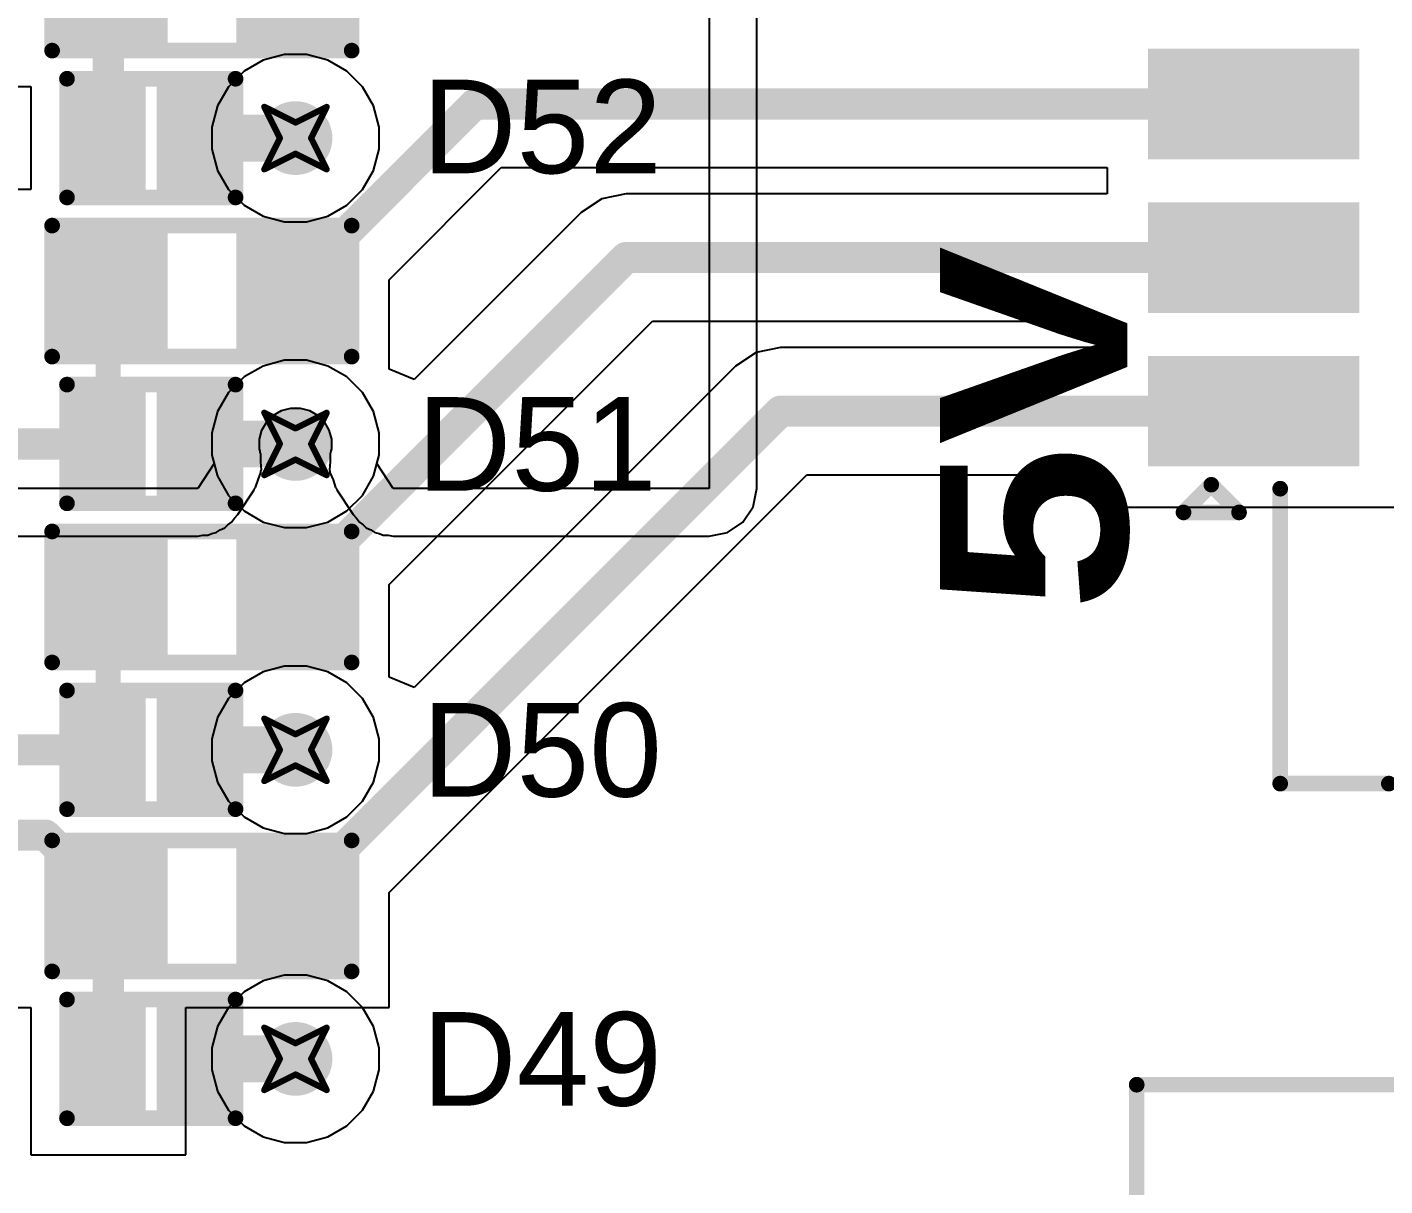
# Model space of a CAD drawing. Header units: inches. Extents: x -36 to 349, y -11 to 240.
# Drawn here: x 165.55 to 176.6, y 44.34 to 53.77 of the extents above; entities that cross this region are included whole.
import ezdxf

# ---------------------------------------------------------------- set-up
doc = ezdxf.new("R2010")
doc.units = ezdxf.units.IN
for name, color, linetype in [('Bottom Layer', 5, 'Continuous'), ('Drill Drawing', 1, 'Continuous'), ('Layer 1', 16, 'Continuous'), ('Layer 2', 76, 'Continuous'), ('Top Layer', 1, 'Continuous'), ('Top Overlay', 2, 'Continuous'), ('Top Paste', 8, 'Continuous'), ('Top Solder', 216, 'Continuous'), ('Via Holes', 16, 'Continuous')]:
    doc.layers.add(name, color=color, linetype=linetype)
doc.styles.add('Arial', font='', dxfattribs={"height": 0.2})
doc.styles.add('Arial Black_Bold', font='', dxfattribs={"height": 0.2})
doc.styles.get('Arial').set_extended_font_data('Arial')
doc.styles.get('Arial Black_Bold').set_extended_font_data('Arial Black', bold=True)

# ---------------------------------------------------------------- blocks, each defined once
blk = doc.blocks.new('R___0603_102')
at = {"layer": 'Top Layer'}
for points in [[(-0.381, 0.445), (-0.381, -0.444), (-1.143, -0.444), (-1.143, 0.445)], [(1.143, 0.445), (1.143, -0.444), (0.381, -0.444), (0.381, 0.445)]]:
    blk.add_hatch(color=1, dxfattribs=at).paths.add_polyline_path(points)
at = {"layer": 'Top Paste'}
for points in [[(-0.381, 0.445), (-0.381, -0.444), (-1.143, -0.444), (-1.143, 0.445)], [(1.143, 0.445), (1.143, -0.444), (0.381, -0.444), (0.381, 0.445)]]:
    blk.add_hatch(color=8, dxfattribs=at).paths.add_polyline_path(points)
at = {"layer": 'Top Solder'}
for points in [[(-0.279, 0.546), (-0.279, -0.546), (-1.245, -0.546), (-1.245, 0.546)], [(1.245, 0.546), (1.245, -0.546), (0.279, -0.546), (0.279, 0.546)]]:
    blk.add_hatch(color=216, dxfattribs=at).paths.add_polyline_path(points)
at = {"layer": 'Top Overlay'}
for points in [[(-1.219, 0.533, 0.127, 0.127, 0), (1.219, 0.533, 0.127, 0.127, 0)], [(-1.219, -0.533, 0.127, 0.127, 0), (-1.219, 0.533, 0.127, 0.127, 0)], [(1.219, -0.533, 0.127, 0.127, 0), (1.219, 0.533, 0.127, 0.127, 0)], [(-1.219, -0.533, 0.127, 0.127, 0), (1.219, -0.533, 0.127, 0.127, 0)]]:
    blk.add_lwpolyline(points, format="xyseb", dxfattribs=at)
for points in [[(-1.251, 0.533, 0.0635, 0.0635, 1), (-1.187, 0.533, 0.0635, 0.0635, 1)], [(-1.251, 0.533, 0.0635, 0.0635, 1), (-1.187, 0.533, 0.0635, 0.0635, 1)], [(1.187, 0.533, 0.0635, 0.0635, 1), (1.251, 0.533, 0.0635, 0.0635, 1)], [(1.187, 0.533, 0.0635, 0.0635, 1), (1.251, 0.533, 0.0635, 0.0635, 1)], [(-1.251, -0.533, 0.0635, 0.0635, 1), (-1.187, -0.533, 0.0635, 0.0635, 1)], [(-1.251, -0.533, 0.0635, 0.0635, 1), (-1.187, -0.533, 0.0635, 0.0635, 1)], [(1.187, -0.533, 0.0635, 0.0635, 1), (1.251, -0.533, 0.0635, 0.0635, 1)], [(1.187, -0.533, 0.0635, 0.0635, 1), (1.251, -0.533, 0.0635, 0.0635, 1)]]:
    blk.add_lwpolyline(points, format="xyseb", close=True, dxfattribs=at)
blk = doc.blocks.new('R___0603_103')
at = {"layer": 'Top Layer'}
for points in [[(-0.381, 0.445), (-0.381, -0.444), (-1.143, -0.444), (-1.143, 0.445)], [(1.143, 0.445), (1.143, -0.444), (0.381, -0.444), (0.381, 0.445)]]:
    blk.add_hatch(color=1, dxfattribs=at).paths.add_polyline_path(points)
at = {"layer": 'Top Paste'}
for points in [[(-0.381, 0.445), (-0.381, -0.444), (-1.143, -0.444), (-1.143, 0.445)], [(1.143, 0.445), (1.143, -0.444), (0.381, -0.444), (0.381, 0.445)]]:
    blk.add_hatch(color=8, dxfattribs=at).paths.add_polyline_path(points)
at = {"layer": 'Top Solder'}
for points in [[(-0.279, 0.546), (-0.279, -0.546), (-1.245, -0.546), (-1.245, 0.546)], [(1.245, 0.546), (1.245, -0.546), (0.279, -0.546), (0.279, 0.546)]]:
    blk.add_hatch(color=216, dxfattribs=at).paths.add_polyline_path(points)
at = {"layer": 'Top Overlay'}
for points in [[(-1.219, 0.533, 0.127, 0.127, 0), (1.219, 0.533, 0.127, 0.127, 0)], [(-1.219, -0.533, 0.127, 0.127, 0), (-1.219, 0.533, 0.127, 0.127, 0)], [(1.219, -0.533, 0.127, 0.127, 0), (1.219, 0.533, 0.127, 0.127, 0)], [(-1.219, -0.533, 0.127, 0.127, 0), (1.219, -0.533, 0.127, 0.127, 0)]]:
    blk.add_lwpolyline(points, format="xyseb", dxfattribs=at)
for points in [[(-1.251, 0.533, 0.0635, 0.0635, 1), (-1.187, 0.533, 0.0635, 0.0635, 1)], [(-1.251, 0.533, 0.0635, 0.0635, 1), (-1.187, 0.533, 0.0635, 0.0635, 1)], [(1.187, 0.533, 0.0635, 0.0635, 1), (1.251, 0.533, 0.0635, 0.0635, 1)], [(1.187, 0.533, 0.0635, 0.0635, 1), (1.251, 0.533, 0.0635, 0.0635, 1)], [(-1.251, -0.533, 0.0635, 0.0635, 1), (-1.187, -0.533, 0.0635, 0.0635, 1)], [(-1.251, -0.533, 0.0635, 0.0635, 1), (-1.187, -0.533, 0.0635, 0.0635, 1)], [(1.187, -0.533, 0.0635, 0.0635, 1), (1.251, -0.533, 0.0635, 0.0635, 1)], [(1.187, -0.533, 0.0635, 0.0635, 1), (1.251, -0.533, 0.0635, 0.0635, 1)]]:
    blk.add_lwpolyline(points, format="xyseb", close=True, dxfattribs=at)
blk = doc.blocks.new('R___0603_104')
at = {"layer": 'Top Layer'}
for points in [[(-0.381, 0.445), (-0.381, -0.444), (-1.143, -0.444), (-1.143, 0.445)], [(1.143, 0.445), (1.143, -0.444), (0.381, -0.444), (0.381, 0.445)]]:
    blk.add_hatch(color=1, dxfattribs=at).paths.add_polyline_path(points)
at = {"layer": 'Top Paste'}
for points in [[(-0.381, 0.445), (-0.381, -0.444), (-1.143, -0.444), (-1.143, 0.445)], [(1.143, 0.445), (1.143, -0.444), (0.381, -0.444), (0.381, 0.445)]]:
    blk.add_hatch(color=8, dxfattribs=at).paths.add_polyline_path(points)
at = {"layer": 'Top Solder'}
for points in [[(-0.279, 0.546), (-0.279, -0.546), (-1.245, -0.546), (-1.245, 0.546)], [(1.245, 0.546), (1.245, -0.546), (0.279, -0.546), (0.279, 0.546)]]:
    blk.add_hatch(color=216, dxfattribs=at).paths.add_polyline_path(points)
at = {"layer": 'Top Overlay'}
for points in [[(-1.219, 0.533, 0.127, 0.127, 0), (1.219, 0.533, 0.127, 0.127, 0)], [(-1.219, -0.533, 0.127, 0.127, 0), (-1.219, 0.533, 0.127, 0.127, 0)], [(1.219, -0.533, 0.127, 0.127, 0), (1.219, 0.533, 0.127, 0.127, 0)], [(-1.219, -0.533, 0.127, 0.127, 0), (1.219, -0.533, 0.127, 0.127, 0)]]:
    blk.add_lwpolyline(points, format="xyseb", dxfattribs=at)
for points in [[(-1.251, 0.533, 0.0635, 0.0635, 1), (-1.187, 0.533, 0.0635, 0.0635, 1)], [(-1.251, 0.533, 0.0635, 0.0635, 1), (-1.187, 0.533, 0.0635, 0.0635, 1)], [(1.187, 0.533, 0.0635, 0.0635, 1), (1.251, 0.533, 0.0635, 0.0635, 1)], [(1.187, 0.533, 0.0635, 0.0635, 1), (1.251, 0.533, 0.0635, 0.0635, 1)], [(-1.251, -0.533, 0.0635, 0.0635, 1), (-1.187, -0.533, 0.0635, 0.0635, 1)], [(-1.251, -0.533, 0.0635, 0.0635, 1), (-1.187, -0.533, 0.0635, 0.0635, 1)], [(1.187, -0.533, 0.0635, 0.0635, 1), (1.251, -0.533, 0.0635, 0.0635, 1)], [(1.187, -0.533, 0.0635, 0.0635, 1), (1.251, -0.533, 0.0635, 0.0635, 1)]]:
    blk.add_lwpolyline(points, format="xyseb", close=True, dxfattribs=at)
blk = doc.blocks.new('R___0603_105')
at = {"layer": 'Top Layer'}
for points in [[(-0.381, 0.445), (-0.381, -0.444), (-1.143, -0.444), (-1.143, 0.445)], [(1.143, 0.445), (1.143, -0.444), (0.381, -0.444), (0.381, 0.445)]]:
    blk.add_hatch(color=1, dxfattribs=at).paths.add_polyline_path(points)
at = {"layer": 'Top Paste'}
for points in [[(-0.381, 0.445), (-0.381, -0.444), (-1.143, -0.444), (-1.143, 0.445)], [(1.143, 0.445), (1.143, -0.444), (0.381, -0.444), (0.381, 0.445)]]:
    blk.add_hatch(color=8, dxfattribs=at).paths.add_polyline_path(points)
at = {"layer": 'Top Solder'}
for points in [[(-0.279, 0.546), (-0.279, -0.546), (-1.245, -0.546), (-1.245, 0.546)], [(1.245, 0.546), (1.245, -0.546), (0.279, -0.546), (0.279, 0.546)]]:
    blk.add_hatch(color=216, dxfattribs=at).paths.add_polyline_path(points)
at = {"layer": 'Top Overlay'}
for points in [[(-1.219, 0.533, 0.127, 0.127, 0), (1.219, 0.533, 0.127, 0.127, 0)], [(-1.219, -0.533, 0.127, 0.127, 0), (-1.219, 0.533, 0.127, 0.127, 0)], [(1.219, -0.533, 0.127, 0.127, 0), (1.219, 0.533, 0.127, 0.127, 0)], [(-1.219, -0.533, 0.127, 0.127, 0), (1.219, -0.533, 0.127, 0.127, 0)]]:
    blk.add_lwpolyline(points, format="xyseb", dxfattribs=at)
for points in [[(-1.251, 0.533, 0.0635, 0.0635, 1), (-1.187, 0.533, 0.0635, 0.0635, 1)], [(-1.251, 0.533, 0.0635, 0.0635, 1), (-1.187, 0.533, 0.0635, 0.0635, 1)], [(1.187, 0.533, 0.0635, 0.0635, 1), (1.251, 0.533, 0.0635, 0.0635, 1)], [(1.187, 0.533, 0.0635, 0.0635, 1), (1.251, 0.533, 0.0635, 0.0635, 1)], [(-1.251, -0.533, 0.0635, 0.0635, 1), (-1.187, -0.533, 0.0635, 0.0635, 1)], [(-1.251, -0.533, 0.0635, 0.0635, 1), (-1.187, -0.533, 0.0635, 0.0635, 1)], [(1.187, -0.533, 0.0635, 0.0635, 1), (1.251, -0.533, 0.0635, 0.0635, 1)], [(1.187, -0.533, 0.0635, 0.0635, 1), (1.251, -0.533, 0.0635, 0.0635, 1)]]:
    blk.add_lwpolyline(points, format="xyseb", close=True, dxfattribs=at)
blk = doc.blocks.new('HC_1_25_16PLT_333')
at = {"layer": 'Top Layer'}
for points in [[(-9.775, 2.19), (-8.975, 2.19), (-8.975, 0.57), (-9.775, 0.57)], [(-8.525, 2.19), (-7.725, 2.19), (-7.725, 0.57), (-8.525, 0.57)], [(-7.275, 2.19), (-6.475, 2.19), (-6.475, 0.57), (-7.275, 0.57)]]:
    blk.add_hatch(color=1, dxfattribs=at).paths.add_polyline_path(points)
at = {"layer": 'Top Paste'}
for points in [[(-9.775, 2.19), (-8.975, 2.19), (-8.975, 0.57), (-9.775, 0.57)], [(-8.525, 2.19), (-7.725, 2.19), (-7.725, 0.57), (-8.525, 0.57)], [(-7.275, 2.19), (-6.475, 2.19), (-6.475, 0.57), (-7.275, 0.57)]]:
    blk.add_hatch(color=8, dxfattribs=at).paths.add_polyline_path(points)
at = {"layer": 'Top Solder'}
for points in [[(-9.825, 2.24), (-8.925, 2.24), (-8.925, 0.52), (-9.825, 0.52)], [(-8.575, 2.24), (-7.675, 2.24), (-7.675, 0.52), (-8.575, 0.52)], [(-7.325, 2.24), (-6.425, 2.24), (-6.425, 0.52), (-7.325, 0.52)]]:
    blk.add_hatch(color=216, dxfattribs=at).paths.add_polyline_path(points)
at = {"layer": 'Top Overlay'}
for points in [[(-10.199, 1.95, 0.127, 0.127, 0), (-10.199, 1.498, 0.127, 0.127, 0)], [(-10.199, 1.95, 0.127, 0.127, 0), (-9.973, 1.724, 0.127, 0.127, 0)], [(-9.973, 1.724, 0.127, 0.127, 0), (-10.199, 1.498, 0.127, 0.127, 0)], [(-12.406, 1.163, 0.127, 0.127, 0), (-12.406, 0.279, 0.127, 0.127, 0)], [(-12.406, 1.163, 0.127, 0.127, 0), (-10.006, 1.163, 0.127, 0.127, 0)]]:
    blk.add_lwpolyline(points, format="xyseb", dxfattribs=at)
for points in [[(-10.231, 1.95, 0.0635, 0.0635, 1), (-10.167, 1.95, 0.0635, 0.0635, 1)], [(-10.231, 1.95, 0.0635, 0.0635, 1), (-10.167, 1.95, 0.0635, 0.0635, 1)], [(-10.005, 1.724, 0.0635, 0.0635, 1), (-9.942, 1.724, 0.0635, 0.0635, 1)], [(-10.005, 1.724, 0.0635, 0.0635, 1), (-9.942, 1.724, 0.0635, 0.0635, 1)], [(-10.231, 1.498, 0.0635, 0.0635, 1), (-10.167, 1.498, 0.0635, 0.0635, 1)], [(-10.231, 1.498, 0.0635, 0.0635, 1), (-10.167, 1.498, 0.0635, 0.0635, 1)], [(-12.438, 1.163, 0.0635, 0.0635, 1), (-12.374, 1.163, 0.0635, 0.0635, 1)], [(-12.438, 1.163, 0.0635, 0.0635, 1), (-12.374, 1.163, 0.0635, 0.0635, 1)], [(-10.038, 1.163, 0.0635, 0.0635, 1), (-9.974, 1.163, 0.0635, 0.0635, 1)], [(-12.438, 0.279, 0.0635, 0.0635, 1), (-12.374, 0.279, 0.0635, 0.0635, 1)]]:
    blk.add_lwpolyline(points, format="xyseb", close=True, dxfattribs=at)
blk = doc.blocks.new('TB008A_508_03BE_335')
at = {"layer": 'Top Overlay'}
for points in [[(-2.54, -6, 0.127, 0.127, 0), (-2.54, 7.89, 0.127, 0.127, 0)], [(12.7, -6, 0.127, 0.127, 0), (-2.54, -6, 0.127, 0.127, 0)]]:
    blk.add_lwpolyline(points, format="xyseb", dxfattribs=at)
blk.add_lwpolyline([(-2.572, -6, 0.0635, 0.0635, 1), (-2.508, -6, 0.0635, 0.0635, 1)], format="xyseb", close=True, dxfattribs=at)
blk.add_lwpolyline([(-2.572, -6, 0.0635, 0.0635, 1), (-2.508, -6, 0.0635, 0.0635, 1)], format="xyseb", close=True, dxfattribs=at)
blk = doc.blocks.new('SOD_882_B__D___________357')
at = {"layer": 'Top Layer'}
for points in [[(-0.1, -0.4), (-0.6, -0.4), (-0.6, 0.4), (-0.1, 0.4)], [(0.6, -0.4), (0.1, -0.4), (0.1, 0.4), (0.6, 0.4)]]:
    blk.add_hatch(color=1, dxfattribs=at).paths.add_polyline_path(points)
at = {"layer": 'Top Paste'}
for points in [[(-0.1, -0.4), (-0.6, -0.4), (-0.6, 0.4), (-0.1, 0.4)], [(0.6, -0.4), (0.1, -0.4), (0.1, 0.4), (0.6, 0.4)]]:
    blk.add_hatch(color=8, dxfattribs=at).paths.add_polyline_path(points)
at = {"layer": 'Top Solder'}
for points in [[(-0.045, -0.455), (-0.655, -0.455), (-0.655, 0.455), (-0.045, 0.455)], [(0.655, -0.455), (0.045, -0.455), (0.045, 0.455), (0.655, 0.455)]]:
    blk.add_hatch(color=216, dxfattribs=at).paths.add_polyline_path(points)
at = {"layer": 'Top Overlay'}
for points in [[(0.686, 0.483, 0.127, 0.127, 0), (-0.686, 0.483, 0.127, 0.127, 0)], [(-0.686, 0.483, 0.127, 0.127, 0), (-0.686, -0.483, 0.127, 0.127, 0)], [(0.686, 0.483, 0.127, 0.127, 0), (0.686, -0.483, 0.127, 0.127, 0)], [(0.686, -0.483, 0.127, 0.127, 0), (-0.686, -0.483, 0.127, 0.127, 0)]]:
    blk.add_lwpolyline(points, format="xyseb", dxfattribs=at)
for points in [[(-0.718, 0.483, 0.0635, 0.0635, 1), (-0.654, 0.483, 0.0635, 0.0635, 1)], [(-0.718, 0.483, 0.0635, 0.0635, 1), (-0.654, 0.483, 0.0635, 0.0635, 1)], [(0.654, 0.483, 0.0635, 0.0635, 1), (0.718, 0.483, 0.0635, 0.0635, 1)], [(0.654, 0.483, 0.0635, 0.0635, 1), (0.718, 0.483, 0.0635, 0.0635, 1)], [(-0.718, -0.483, 0.0635, 0.0635, 1), (-0.654, -0.483, 0.0635, 0.0635, 1)], [(-0.718, -0.483, 0.0635, 0.0635, 1), (-0.654, -0.483, 0.0635, 0.0635, 1)], [(0.654, -0.483, 0.0635, 0.0635, 1), (0.718, -0.483, 0.0635, 0.0635, 1)], [(0.654, -0.483, 0.0635, 0.0635, 1), (0.718, -0.483, 0.0635, 0.0635, 1)]]:
    blk.add_lwpolyline(points, format="xyseb", close=True, dxfattribs=at)
blk = doc.blocks.new('SOD_882_B__D___________358')
at = {"layer": 'Top Layer'}
for points in [[(-0.1, -0.4), (-0.6, -0.4), (-0.6, 0.4), (-0.1, 0.4)], [(0.6, -0.4), (0.1, -0.4), (0.1, 0.4), (0.6, 0.4)]]:
    blk.add_hatch(color=1, dxfattribs=at).paths.add_polyline_path(points)
at = {"layer": 'Top Paste'}
for points in [[(-0.1, -0.4), (-0.6, -0.4), (-0.6, 0.4), (-0.1, 0.4)], [(0.6, -0.4), (0.1, -0.4), (0.1, 0.4), (0.6, 0.4)]]:
    blk.add_hatch(color=8, dxfattribs=at).paths.add_polyline_path(points)
at = {"layer": 'Top Solder'}
for points in [[(-0.045, -0.455), (-0.655, -0.455), (-0.655, 0.455), (-0.045, 0.455)], [(0.655, -0.455), (0.045, -0.455), (0.045, 0.455), (0.655, 0.455)]]:
    blk.add_hatch(color=216, dxfattribs=at).paths.add_polyline_path(points)
at = {"layer": 'Top Overlay'}
for points in [[(0.686, 0.483, 0.127, 0.127, 0), (-0.686, 0.483, 0.127, 0.127, 0)], [(-0.686, 0.483, 0.127, 0.127, 0), (-0.686, -0.483, 0.127, 0.127, 0)], [(0.686, 0.483, 0.127, 0.127, 0), (0.686, -0.483, 0.127, 0.127, 0)], [(0.686, -0.483, 0.127, 0.127, 0), (-0.686, -0.483, 0.127, 0.127, 0)]]:
    blk.add_lwpolyline(points, format="xyseb", dxfattribs=at)
for points in [[(-0.718, 0.483, 0.0635, 0.0635, 1), (-0.654, 0.483, 0.0635, 0.0635, 1)], [(-0.718, 0.483, 0.0635, 0.0635, 1), (-0.654, 0.483, 0.0635, 0.0635, 1)], [(0.654, 0.483, 0.0635, 0.0635, 1), (0.718, 0.483, 0.0635, 0.0635, 1)], [(0.654, 0.483, 0.0635, 0.0635, 1), (0.718, 0.483, 0.0635, 0.0635, 1)], [(-0.718, -0.483, 0.0635, 0.0635, 1), (-0.654, -0.483, 0.0635, 0.0635, 1)], [(-0.718, -0.483, 0.0635, 0.0635, 1), (-0.654, -0.483, 0.0635, 0.0635, 1)], [(0.654, -0.483, 0.0635, 0.0635, 1), (0.718, -0.483, 0.0635, 0.0635, 1)], [(0.654, -0.483, 0.0635, 0.0635, 1), (0.718, -0.483, 0.0635, 0.0635, 1)]]:
    blk.add_lwpolyline(points, format="xyseb", close=True, dxfattribs=at)
blk = doc.blocks.new('SOD_882_B__D___________359')
at = {"layer": 'Top Layer'}
for points in [[(-0.1, -0.4), (-0.6, -0.4), (-0.6, 0.4), (-0.1, 0.4)], [(0.6, -0.4), (0.1, -0.4), (0.1, 0.4), (0.6, 0.4)]]:
    blk.add_hatch(color=1, dxfattribs=at).paths.add_polyline_path(points)
at = {"layer": 'Top Paste'}
for points in [[(-0.1, -0.4), (-0.6, -0.4), (-0.6, 0.4), (-0.1, 0.4)], [(0.6, -0.4), (0.1, -0.4), (0.1, 0.4), (0.6, 0.4)]]:
    blk.add_hatch(color=8, dxfattribs=at).paths.add_polyline_path(points)
at = {"layer": 'Top Solder'}
for points in [[(-0.045, -0.455), (-0.655, -0.455), (-0.655, 0.455), (-0.045, 0.455)], [(0.655, -0.455), (0.045, -0.455), (0.045, 0.455), (0.655, 0.455)]]:
    blk.add_hatch(color=216, dxfattribs=at).paths.add_polyline_path(points)
at = {"layer": 'Top Overlay'}
for points in [[(0.686, 0.483, 0.127, 0.127, 0), (-0.686, 0.483, 0.127, 0.127, 0)], [(-0.686, 0.483, 0.127, 0.127, 0), (-0.686, -0.483, 0.127, 0.127, 0)], [(0.686, 0.483, 0.127, 0.127, 0), (0.686, -0.483, 0.127, 0.127, 0)], [(0.686, -0.483, 0.127, 0.127, 0), (-0.686, -0.483, 0.127, 0.127, 0)]]:
    blk.add_lwpolyline(points, format="xyseb", dxfattribs=at)
for points in [[(-0.718, 0.483, 0.0635, 0.0635, 1), (-0.654, 0.483, 0.0635, 0.0635, 1)], [(-0.718, 0.483, 0.0635, 0.0635, 1), (-0.654, 0.483, 0.0635, 0.0635, 1)], [(0.654, 0.483, 0.0635, 0.0635, 1), (0.718, 0.483, 0.0635, 0.0635, 1)], [(0.654, 0.483, 0.0635, 0.0635, 1), (0.718, 0.483, 0.0635, 0.0635, 1)], [(-0.718, -0.483, 0.0635, 0.0635, 1), (-0.654, -0.483, 0.0635, 0.0635, 1)], [(-0.718, -0.483, 0.0635, 0.0635, 1), (-0.654, -0.483, 0.0635, 0.0635, 1)], [(0.654, -0.483, 0.0635, 0.0635, 1), (0.718, -0.483, 0.0635, 0.0635, 1)], [(0.654, -0.483, 0.0635, 0.0635, 1), (0.718, -0.483, 0.0635, 0.0635, 1)]]:
    blk.add_lwpolyline(points, format="xyseb", close=True, dxfattribs=at)
blk = doc.blocks.new('SOD_882_B__D___________360')
at = {"layer": 'Top Layer'}
for points in [[(-0.1, -0.4), (-0.6, -0.4), (-0.6, 0.4), (-0.1, 0.4)], [(0.6, -0.4), (0.1, -0.4), (0.1, 0.4), (0.6, 0.4)]]:
    blk.add_hatch(color=1, dxfattribs=at).paths.add_polyline_path(points)
at = {"layer": 'Top Paste'}
for points in [[(-0.1, -0.4), (-0.6, -0.4), (-0.6, 0.4), (-0.1, 0.4)], [(0.6, -0.4), (0.1, -0.4), (0.1, 0.4), (0.6, 0.4)]]:
    blk.add_hatch(color=8, dxfattribs=at).paths.add_polyline_path(points)
at = {"layer": 'Top Solder'}
for points in [[(-0.045, -0.455), (-0.655, -0.455), (-0.655, 0.455), (-0.045, 0.455)], [(0.655, -0.455), (0.045, -0.455), (0.045, 0.455), (0.655, 0.455)]]:
    blk.add_hatch(color=216, dxfattribs=at).paths.add_polyline_path(points)
at = {"layer": 'Top Overlay'}
for points in [[(0.686, 0.483, 0.127, 0.127, 0), (-0.686, 0.483, 0.127, 0.127, 0)], [(-0.686, 0.483, 0.127, 0.127, 0), (-0.686, -0.483, 0.127, 0.127, 0)], [(0.686, 0.483, 0.127, 0.127, 0), (0.686, -0.483, 0.127, 0.127, 0)], [(0.686, -0.483, 0.127, 0.127, 0), (-0.686, -0.483, 0.127, 0.127, 0)]]:
    blk.add_lwpolyline(points, format="xyseb", dxfattribs=at)
for points in [[(-0.718, 0.483, 0.0635, 0.0635, 1), (-0.654, 0.483, 0.0635, 0.0635, 1)], [(-0.718, 0.483, 0.0635, 0.0635, 1), (-0.654, 0.483, 0.0635, 0.0635, 1)], [(0.654, 0.483, 0.0635, 0.0635, 1), (0.718, 0.483, 0.0635, 0.0635, 1)], [(0.654, 0.483, 0.0635, 0.0635, 1), (0.718, 0.483, 0.0635, 0.0635, 1)], [(-0.718, -0.483, 0.0635, 0.0635, 1), (-0.654, -0.483, 0.0635, 0.0635, 1)], [(-0.718, -0.483, 0.0635, 0.0635, 1), (-0.654, -0.483, 0.0635, 0.0635, 1)], [(0.654, -0.483, 0.0635, 0.0635, 1), (0.718, -0.483, 0.0635, 0.0635, 1)], [(0.654, -0.483, 0.0635, 0.0635, 1), (0.718, -0.483, 0.0635, 0.0635, 1)]]:
    blk.add_lwpolyline(points, format="xyseb", close=True, dxfattribs=at)

msp = doc.modelspace()

# ---------------------------------------------------------------- hatches: boundary and pattern name
at = {"layer": 'Bottom Layer'}
h = msp.add_hatch(color=5, dxfattribs=at)
edge = h.paths.add_edge_path()
edge.add_arc((167.737, 52.864), 0.3, 0, 360)
h = msp.add_hatch(color=5, dxfattribs=at)
edge = h.paths.add_edge_path()
edge.add_arc((167.737, 50.375), 0.3, 0, 360)
h = msp.add_hatch(color=5, dxfattribs=at)
edge = h.paths.add_edge_path()
edge.add_arc((167.737, 47.886), 0.3, 0, 360)
h = msp.add_hatch(color=5, dxfattribs=at)
edge = h.paths.add_edge_path()
edge.add_arc((167.737, 45.371), 0.3, 0, 360)
at = {"layer": 'Layer 1'}
h = msp.add_hatch(color=16, dxfattribs=at)
edge = h.paths.add_edge_path()
edge.add_arc((167.737, 52.864), 0.3, 0, 360)
h = msp.add_hatch(color=16, dxfattribs=at)
edge = h.paths.add_edge_path()
edge.add_arc((167.737, 50.375), 0.3, 0, 360)
h = msp.add_hatch(color=16, dxfattribs=at)
edge = h.paths.add_edge_path()
edge.add_arc((167.737, 47.886), 0.3, 0, 360)
h = msp.add_hatch(color=16, dxfattribs=at)
edge = h.paths.add_edge_path()
edge.add_arc((167.737, 45.371), 0.3, 0, 360)
at = {"layer": 'Layer 2'}
h = msp.add_hatch(color=76, dxfattribs=at)
edge = h.paths.add_edge_path()
edge.add_arc((167.737, 52.864), 0.3, 0, 360)
h = msp.add_hatch(color=76, dxfattribs=at)
edge = h.paths.add_edge_path()
edge.add_arc((167.737, 50.375), 0.3, 0, 360)
h = msp.add_hatch(color=76, dxfattribs=at)
edge = h.paths.add_edge_path()
edge.add_arc((167.737, 47.886), 0.3, 0, 360)
h = msp.add_hatch(color=76, dxfattribs=at)
edge = h.paths.add_edge_path()
edge.add_arc((167.737, 45.371), 0.3, 0, 360)
at = {"layer": 'Top Layer'}
h = msp.add_hatch(color=1, dxfattribs=at)
edge = h.paths.add_edge_path()
edge.add_arc((167.737, 52.864), 0.3, 0, 360)
h = msp.add_hatch(color=1, dxfattribs=at)
edge = h.paths.add_edge_path()
edge.add_arc((167.737, 50.375), 0.3, 0, 360)
h = msp.add_hatch(color=1, dxfattribs=at)
edge = h.paths.add_edge_path()
edge.add_arc((167.737, 47.886), 0.3, 0, 360)
h = msp.add_hatch(color=1, dxfattribs=at)
edge = h.paths.add_edge_path()
edge.add_arc((167.737, 45.371), 0.3, 0, 360)
at = {"layer": 'Via Holes'}
h = msp.add_hatch(color=7, dxfattribs=at)
edge = h.paths.add_edge_path()
edge.add_arc((167.737, 52.864), 0.15, 0, 360)
h = msp.add_hatch(color=7, dxfattribs=at)
edge = h.paths.add_edge_path()
edge.add_arc((167.737, 50.375), 0.15, 0, 360)
h = msp.add_hatch(color=7, dxfattribs=at)
edge = h.paths.add_edge_path()
edge.add_arc((167.737, 47.886), 0.15, 0, 360)
h = msp.add_hatch(color=7, dxfattribs=at)
edge = h.paths.add_edge_path()
edge.add_arc((167.737, 45.371), 0.15, 0, 360)

# ---------------------------------------------------------------- linework, layer by layer
at = {"layer": 'Bottom Layer'}
for p, q in [((171.103, 126.612), (171.103, 50.013)), ((171.492, 50.013), (171.492, 126.612)), ((167.474, 53.499), (167.319, 53.409)), ((167.647, 53.545), (167.474, 53.499)), ((167.826, 53.545), (167.647, 53.545)), ((168, 53.499), (167.826, 53.545)), ((168.155, 53.409), (168, 53.499)), ((167.319, 53.409), (167.192, 53.282)), ((168.282, 53.282), (168.155, 53.409)), ((167.192, 53.282), (167.102, 53.127)), ((168.371, 53.127), (168.282, 53.282)), ((167.102, 53.127), (167.056, 52.954)), ((168.418, 52.954), (168.371, 53.127)), ((167.056, 52.954), (167.056, 52.774)), ((168.418, 52.774), (168.418, 52.954)), ((167.056, 52.774), (167.102, 52.601)), ((168.371, 52.601), (168.418, 52.774)), ((167.102, 52.601), (167.192, 52.446)), ((168.282, 52.446), (168.371, 52.601)), ((167.192, 52.446), (167.319, 52.319)), ((168.155, 52.319), (168.282, 52.446)), ((167.319, 52.319), (167.474, 52.229)), ((168, 52.229), (168.155, 52.319)), ((167.474, 52.229), (167.647, 52.183)), ((167.647, 52.183), (167.826, 52.183)), ((167.826, 52.183), (168, 52.229)), ((167.647, 51.056), (167.474, 51.009)), ((167.826, 51.056), (167.647, 51.056)), ((168, 51.009), (167.826, 51.056)), ((167.474, 51.009), (167.319, 50.92)), ((168.155, 50.92), (168, 51.009)), ((167.319, 50.92), (167.192, 50.793)), ((168.282, 50.793), (168.155, 50.92)), ((167.192, 50.793), (167.102, 50.638)), ((168.371, 50.638), (168.282, 50.793)), ((167.102, 50.638), (167.056, 50.465)), ((167.503, 50.554), (167.557, 50.609)), ((167.557, 50.609), (167.624, 50.647)), ((167.624, 50.647), (167.698, 50.667)), ((167.698, 50.667), (167.775, 50.667)), ((167.775, 50.667), (167.85, 50.647)), ((167.85, 50.647), (167.916, 50.609)), ((167.916, 50.609), (167.971, 50.554)), ((168.418, 50.465), (168.371, 50.638)), ((167.464, 50.488), (167.503, 50.554)), ((167.971, 50.554), (168.009, 50.488)), ((167.056, 50.465), (167.056, 50.285)), ((167.444, 50.413), (167.464, 50.488)), ((167.444, 50.336), (167.444, 50.413)), ((168.009, 50.488), (168.029, 50.413)), ((168.029, 50.413), (168.029, 50.336)), ((168.418, 50.285), (168.418, 50.465)), ((167.056, 50.285), (167.074, 50.216)), ((167.45, 50.316), (167.444, 50.336)), ((167.45, 50.305), (167.45, 50.316)), ((167.455, 50.296), (167.45, 50.305)), ((167.455, 50.23), (167.455, 50.296)), ((168.019, 50.296), (168.018, 50.23)), ((168.023, 50.305), (168.019, 50.296)), ((168.024, 50.316), (168.023, 50.305)), ((168.029, 50.336), (168.024, 50.316)), ((168.399, 50.216), (168.418, 50.285)), ((167.074, 50.216), (166.942, 50.013)), ((167.46, 50.165), (167.455, 50.23)), ((168.018, 50.23), (168.014, 50.165)), ((168.531, 50.013), (168.399, 50.216)), ((167.411, 50.021), (167.432, 50.083)), ((167.432, 50.083), (167.456, 50.144)), ((167.456, 50.155), (167.46, 50.165)), ((167.456, 50.144), (167.456, 50.155)), ((168.014, 50.165), (168.017, 50.155)), ((168.017, 50.155), (168.017, 50.144)), ((168.017, 50.144), (168.042, 50.083)), ((168.042, 50.083), (168.063, 50.021)), ((166.942, 50.013), (158.226, 50.013)), ((167.267, 49.8), (167.4, 50.003)), ((167.4, 50.003), (167.404, 50.013)), ((167.404, 50.013), (167.411, 50.021)), ((168.063, 50.021), (168.07, 50.013)), ((168.07, 50.013), (168.074, 50.003)), ((168.074, 50.003), (168.206, 49.8)), ((171.103, 50.013), (168.531, 50.013)), ((171.462, 49.864), (171.492, 50.013)), ((171.378, 49.738), (171.462, 49.864)), ((167.187, 49.718), (167.217, 49.738)), ((167.217, 49.738), (167.239, 49.772)), ((167.239, 49.772), (167.267, 49.8)), ((168.206, 49.8), (168.234, 49.772)), ((168.234, 49.772), (168.257, 49.738)), ((168.257, 49.738), (168.287, 49.718)), ((171.252, 49.654), (171.378, 49.738)), ((158.226, 49.624), (166.942, 49.624)), ((166.942, 49.624), (166.982, 49.632)), ((166.982, 49.632), (167.022, 49.632)), ((167.022, 49.632), (167.055, 49.647)), ((167.055, 49.647), (167.091, 49.654)), ((167.091, 49.654), (167.124, 49.676)), ((167.124, 49.676), (167.161, 49.692)), ((167.161, 49.692), (167.187, 49.718)), ((168.287, 49.718), (168.312, 49.692)), ((168.312, 49.692), (168.349, 49.676)), ((168.349, 49.676), (168.383, 49.654)), ((168.383, 49.654), (168.418, 49.647)), ((168.418, 49.647), (168.451, 49.632)), ((168.451, 49.632), (168.492, 49.632)), ((168.492, 49.632), (168.531, 49.624)), ((168.531, 49.624), (171.103, 49.624)), ((171.103, 49.624), (171.252, 49.654))]:
    msp.add_line(p, q, dxfattribs=at)
at = {"layer": 'Drill Drawing'}
for points in [[(167.483, 53.118, 0.0508, 0.0508, 0), (167.737, 52.991, 0.0508, 0.0508, 0)], [(167.483, 53.118, 0.0508, 0.0508, 0), (167.61, 52.864, 0.0508, 0.0508, 0)], [(167.737, 52.991, 0.0508, 0.0508, 0), (167.991, 53.118, 0.0508, 0.0508, 0)], [(167.864, 52.864, 0.0508, 0.0508, 0), (167.991, 53.118, 0.0508, 0.0508, 0)], [(167.483, 52.61, 0.0508, 0.0508, 0), (167.61, 52.864, 0.0508, 0.0508, 0)], [(167.864, 52.864, 0.0508, 0.0508, 0), (167.991, 52.61, 0.0508, 0.0508, 0)], [(167.483, 52.61, 0.0508, 0.0508, 0), (167.737, 52.737, 0.0508, 0.0508, 0)], [(167.737, 52.737, 0.0508, 0.0508, 0), (167.991, 52.61, 0.0508, 0.0508, 0)], [(167.483, 50.629, 0.0508, 0.0508, 0), (167.737, 50.502, 0.0508, 0.0508, 0)], [(167.483, 50.629, 0.0508, 0.0508, 0), (167.61, 50.375, 0.0508, 0.0508, 0)], [(167.737, 50.502, 0.0508, 0.0508, 0), (167.991, 50.629, 0.0508, 0.0508, 0)], [(167.864, 50.375, 0.0508, 0.0508, 0), (167.991, 50.629, 0.0508, 0.0508, 0)], [(167.483, 50.121, 0.0508, 0.0508, 0), (167.61, 50.375, 0.0508, 0.0508, 0)], [(167.864, 50.375, 0.0508, 0.0508, 0), (167.991, 50.121, 0.0508, 0.0508, 0)], [(167.483, 50.121, 0.0508, 0.0508, 0), (167.737, 50.248, 0.0508, 0.0508, 0)], [(167.737, 50.248, 0.0508, 0.0508, 0), (167.991, 50.121, 0.0508, 0.0508, 0)], [(167.483, 48.14, 0.0508, 0.0508, 0), (167.737, 48.013, 0.0508, 0.0508, 0)], [(167.483, 48.14, 0.0508, 0.0508, 0), (167.61, 47.886, 0.0508, 0.0508, 0)], [(167.737, 48.013, 0.0508, 0.0508, 0), (167.991, 48.14, 0.0508, 0.0508, 0)], [(167.864, 47.886, 0.0508, 0.0508, 0), (167.991, 48.14, 0.0508, 0.0508, 0)], [(167.483, 47.632, 0.0508, 0.0508, 0), (167.61, 47.886, 0.0508, 0.0508, 0)], [(167.864, 47.886, 0.0508, 0.0508, 0), (167.991, 47.632, 0.0508, 0.0508, 0)], [(167.483, 47.632, 0.0508, 0.0508, 0), (167.737, 47.759, 0.0508, 0.0508, 0)], [(167.737, 47.759, 0.0508, 0.0508, 0), (167.991, 47.632, 0.0508, 0.0508, 0)], [(167.483, 45.625, 0.0508, 0.0508, 0), (167.737, 45.498, 0.0508, 0.0508, 0)], [(167.483, 45.625, 0.0508, 0.0508, 0), (167.61, 45.371, 0.0508, 0.0508, 0)], [(167.737, 45.498, 0.0508, 0.0508, 0), (167.991, 45.625, 0.0508, 0.0508, 0)], [(167.864, 45.371, 0.0508, 0.0508, 0), (167.991, 45.625, 0.0508, 0.0508, 0)], [(167.483, 45.117, 0.0508, 0.0508, 0), (167.61, 45.371, 0.0508, 0.0508, 0)], [(167.864, 45.371, 0.0508, 0.0508, 0), (167.991, 45.117, 0.0508, 0.0508, 0)], [(167.483, 45.117, 0.0508, 0.0508, 0), (167.737, 45.244, 0.0508, 0.0508, 0)], [(167.737, 45.244, 0.0508, 0.0508, 0), (167.991, 45.117, 0.0508, 0.0508, 0)]]:
    msp.add_lwpolyline(points, format="xyseb", dxfattribs=at)
for points in [[(167.47, 53.118, 0.0254, 0.0254, 1), (167.495, 53.118, 0.0254, 0.0254, 1)], [(167.47, 53.118, 0.0254, 0.0254, 1), (167.495, 53.118, 0.0254, 0.0254, 1)], [(167.978, 53.118, 0.0254, 0.0254, 1), (168.003, 53.118, 0.0254, 0.0254, 1)], [(167.978, 53.118, 0.0254, 0.0254, 1), (168.003, 53.118, 0.0254, 0.0254, 1)], [(167.724, 52.991, 0.0254, 0.0254, 1), (167.749, 52.991, 0.0254, 0.0254, 1)], [(167.724, 52.991, 0.0254, 0.0254, 1), (167.749, 52.991, 0.0254, 0.0254, 1)], [(167.597, 52.864, 0.0254, 0.0254, 1), (167.622, 52.864, 0.0254, 0.0254, 1)], [(167.597, 52.864, 0.0254, 0.0254, 1), (167.622, 52.864, 0.0254, 0.0254, 1)], [(167.851, 52.864, 0.0254, 0.0254, 1), (167.876, 52.864, 0.0254, 0.0254, 1)], [(167.851, 52.864, 0.0254, 0.0254, 1), (167.876, 52.864, 0.0254, 0.0254, 1)], [(167.724, 52.737, 0.0254, 0.0254, 1), (167.749, 52.737, 0.0254, 0.0254, 1)], [(167.724, 52.737, 0.0254, 0.0254, 1), (167.749, 52.737, 0.0254, 0.0254, 1)], [(167.47, 52.61, 0.0254, 0.0254, 1), (167.495, 52.61, 0.0254, 0.0254, 1)], [(167.47, 52.61, 0.0254, 0.0254, 1), (167.495, 52.61, 0.0254, 0.0254, 1)], [(167.978, 52.61, 0.0254, 0.0254, 1), (168.003, 52.61, 0.0254, 0.0254, 1)], [(167.978, 52.61, 0.0254, 0.0254, 1), (168.003, 52.61, 0.0254, 0.0254, 1)], [(167.47, 50.629, 0.0254, 0.0254, 1), (167.495, 50.629, 0.0254, 0.0254, 1)], [(167.47, 50.629, 0.0254, 0.0254, 1), (167.495, 50.629, 0.0254, 0.0254, 1)], [(167.978, 50.629, 0.0254, 0.0254, 1), (168.003, 50.629, 0.0254, 0.0254, 1)], [(167.978, 50.629, 0.0254, 0.0254, 1), (168.003, 50.629, 0.0254, 0.0254, 1)], [(167.724, 50.502, 0.0254, 0.0254, 1), (167.749, 50.502, 0.0254, 0.0254, 1)], [(167.724, 50.502, 0.0254, 0.0254, 1), (167.749, 50.502, 0.0254, 0.0254, 1)], [(167.597, 50.375, 0.0254, 0.0254, 1), (167.622, 50.375, 0.0254, 0.0254, 1)], [(167.597, 50.375, 0.0254, 0.0254, 1), (167.622, 50.375, 0.0254, 0.0254, 1)], [(167.851, 50.375, 0.0254, 0.0254, 1), (167.876, 50.375, 0.0254, 0.0254, 1)], [(167.851, 50.375, 0.0254, 0.0254, 1), (167.876, 50.375, 0.0254, 0.0254, 1)], [(167.724, 50.248, 0.0254, 0.0254, 1), (167.749, 50.248, 0.0254, 0.0254, 1)], [(167.724, 50.248, 0.0254, 0.0254, 1), (167.749, 50.248, 0.0254, 0.0254, 1)], [(167.47, 50.121, 0.0254, 0.0254, 1), (167.495, 50.121, 0.0254, 0.0254, 1)], [(167.47, 50.121, 0.0254, 0.0254, 1), (167.495, 50.121, 0.0254, 0.0254, 1)], [(167.978, 50.121, 0.0254, 0.0254, 1), (168.003, 50.121, 0.0254, 0.0254, 1)], [(167.978, 50.121, 0.0254, 0.0254, 1), (168.003, 50.121, 0.0254, 0.0254, 1)], [(167.47, 48.14, 0.0254, 0.0254, 1), (167.495, 48.14, 0.0254, 0.0254, 1)], [(167.47, 48.14, 0.0254, 0.0254, 1), (167.495, 48.14, 0.0254, 0.0254, 1)], [(167.978, 48.14, 0.0254, 0.0254, 1), (168.003, 48.14, 0.0254, 0.0254, 1)], [(167.978, 48.14, 0.0254, 0.0254, 1), (168.003, 48.14, 0.0254, 0.0254, 1)], [(167.724, 48.013, 0.0254, 0.0254, 1), (167.749, 48.013, 0.0254, 0.0254, 1)], [(167.724, 48.013, 0.0254, 0.0254, 1), (167.749, 48.013, 0.0254, 0.0254, 1)], [(167.597, 47.886, 0.0254, 0.0254, 1), (167.622, 47.886, 0.0254, 0.0254, 1)], [(167.597, 47.886, 0.0254, 0.0254, 1), (167.622, 47.886, 0.0254, 0.0254, 1)], [(167.851, 47.886, 0.0254, 0.0254, 1), (167.876, 47.886, 0.0254, 0.0254, 1)], [(167.851, 47.886, 0.0254, 0.0254, 1), (167.876, 47.886, 0.0254, 0.0254, 1)], [(167.724, 47.759, 0.0254, 0.0254, 1), (167.749, 47.759, 0.0254, 0.0254, 1)], [(167.724, 47.759, 0.0254, 0.0254, 1), (167.749, 47.759, 0.0254, 0.0254, 1)], [(167.47, 47.632, 0.0254, 0.0254, 1), (167.495, 47.632, 0.0254, 0.0254, 1)], [(167.47, 47.632, 0.0254, 0.0254, 1), (167.495, 47.632, 0.0254, 0.0254, 1)], [(167.978, 47.632, 0.0254, 0.0254, 1), (168.003, 47.632, 0.0254, 0.0254, 1)], [(167.978, 47.632, 0.0254, 0.0254, 1), (168.003, 47.632, 0.0254, 0.0254, 1)], [(167.47, 45.625, 0.0254, 0.0254, 1), (167.495, 45.625, 0.0254, 0.0254, 1)], [(167.47, 45.625, 0.0254, 0.0254, 1), (167.495, 45.625, 0.0254, 0.0254, 1)], [(167.978, 45.625, 0.0254, 0.0254, 1), (168.003, 45.625, 0.0254, 0.0254, 1)], [(167.978, 45.625, 0.0254, 0.0254, 1), (168.003, 45.625, 0.0254, 0.0254, 1)], [(167.724, 45.498, 0.0254, 0.0254, 1), (167.749, 45.498, 0.0254, 0.0254, 1)], [(167.724, 45.498, 0.0254, 0.0254, 1), (167.749, 45.498, 0.0254, 0.0254, 1)], [(167.597, 45.371, 0.0254, 0.0254, 1), (167.622, 45.371, 0.0254, 0.0254, 1)], [(167.597, 45.371, 0.0254, 0.0254, 1), (167.622, 45.371, 0.0254, 0.0254, 1)], [(167.851, 45.371, 0.0254, 0.0254, 1), (167.876, 45.371, 0.0254, 0.0254, 1)], [(167.851, 45.371, 0.0254, 0.0254, 1), (167.876, 45.371, 0.0254, 0.0254, 1)], [(167.724, 45.244, 0.0254, 0.0254, 1), (167.749, 45.244, 0.0254, 0.0254, 1)], [(167.724, 45.244, 0.0254, 0.0254, 1), (167.749, 45.244, 0.0254, 0.0254, 1)], [(167.47, 45.117, 0.0254, 0.0254, 1), (167.495, 45.117, 0.0254, 0.0254, 1)], [(167.47, 45.117, 0.0254, 0.0254, 1), (167.495, 45.117, 0.0254, 0.0254, 1)], [(167.978, 45.117, 0.0254, 0.0254, 1), (168.003, 45.117, 0.0254, 0.0254, 1)], [(167.978, 45.117, 0.0254, 0.0254, 1), (168.003, 45.117, 0.0254, 0.0254, 1)]]:
    msp.add_lwpolyline(points, format="xyseb", close=True, dxfattribs=at)
at = {"layer": 'Layer 2'}
for p, q in [((167.474, 53.499), (167.319, 53.409)), ((167.647, 53.545), (167.474, 53.499)), ((167.826, 53.545), (167.647, 53.545)), ((168, 53.499), (167.826, 53.545)), ((168.155, 53.409), (168, 53.499)), ((167.319, 53.409), (167.192, 53.282)), ((168.282, 53.282), (168.155, 53.409)), ((167.192, 53.282), (167.102, 53.127)), ((168.371, 53.127), (168.282, 53.282)), ((167.102, 53.127), (167.056, 52.954)), ((168.418, 52.954), (168.371, 53.127)), ((167.056, 52.954), (167.056, 52.774)), ((168.418, 52.774), (168.418, 52.954)), ((167.056, 52.774), (167.102, 52.601)), ((168.371, 52.601), (168.418, 52.774)), ((167.102, 52.601), (167.192, 52.446)), ((168.282, 52.446), (168.371, 52.601)), ((167.192, 52.446), (167.319, 52.319)), ((168.155, 52.319), (168.282, 52.446)), ((167.319, 52.319), (167.474, 52.229)), ((168, 52.229), (168.155, 52.319)), ((167.474, 52.229), (167.647, 52.183)), ((167.647, 52.183), (167.826, 52.183)), ((167.826, 52.183), (168, 52.229)), ((167.647, 51.056), (167.474, 51.009)), ((167.826, 51.056), (167.647, 51.056)), ((168, 51.009), (167.826, 51.056)), ((167.474, 51.009), (167.319, 50.92)), ((168.155, 50.92), (168, 51.009)), ((167.319, 50.92), (167.192, 50.793)), ((168.282, 50.793), (168.155, 50.92)), ((167.192, 50.793), (167.102, 50.638)), ((168.371, 50.638), (168.282, 50.793)), ((167.102, 50.638), (167.056, 50.465)), ((168.418, 50.465), (168.371, 50.638)), ((167.056, 50.465), (167.056, 50.285)), ((168.418, 50.285), (168.418, 50.465)), ((167.056, 50.285), (167.102, 50.112)), ((168.371, 50.112), (168.418, 50.285)), ((167.102, 50.112), (167.192, 49.957)), ((168.282, 49.957), (168.371, 50.112)), ((167.192, 49.957), (167.319, 49.83)), ((168.155, 49.83), (168.282, 49.957)), ((167.319, 49.83), (167.474, 49.74)), ((167.474, 49.74), (167.647, 49.694)), ((167.826, 49.694), (168, 49.74)), ((168, 49.74), (168.155, 49.83)), ((167.647, 49.694), (167.826, 49.694)), ((167.474, 48.52), (167.319, 48.431)), ((167.647, 48.567), (167.474, 48.52)), ((167.826, 48.567), (167.647, 48.567)), ((168, 48.52), (167.826, 48.567)), ((168.155, 48.431), (168, 48.52)), ((167.319, 48.431), (167.192, 48.304)), ((168.282, 48.304), (168.155, 48.431)), ((167.192, 48.304), (167.102, 48.149)), ((168.371, 48.149), (168.282, 48.304)), ((167.102, 48.149), (167.056, 47.975)), ((168.418, 47.975), (168.371, 48.149)), ((167.056, 47.975), (167.056, 47.796)), ((168.418, 47.796), (168.418, 47.975)), ((167.056, 47.796), (167.102, 47.623)), ((168.371, 47.623), (168.418, 47.796)), ((167.102, 47.623), (167.192, 47.468)), ((168.282, 47.468), (168.371, 47.623)), ((167.192, 47.468), (167.319, 47.341)), ((168.155, 47.341), (168.282, 47.468)), ((167.319, 47.341), (167.474, 47.251)), ((168, 47.251), (168.155, 47.341)), ((167.474, 47.251), (167.647, 47.205)), ((167.647, 47.205), (167.826, 47.205)), ((167.826, 47.205), (168, 47.251)), ((167.474, 46.006), (167.319, 45.916)), ((167.647, 46.052), (167.474, 46.006)), ((167.826, 46.052), (167.647, 46.052)), ((168, 46.006), (167.826, 46.052)), ((168.155, 45.916), (168, 46.006)), ((167.319, 45.916), (167.192, 45.789)), ((168.282, 45.789), (168.155, 45.916)), ((167.192, 45.789), (167.102, 45.634)), ((168.371, 45.634), (168.282, 45.789)), ((167.102, 45.634), (167.056, 45.461)), ((168.418, 45.461), (168.371, 45.634)), ((167.056, 45.461), (167.056, 45.281)), ((168.418, 45.281), (168.418, 45.461)), ((167.056, 45.281), (167.102, 45.108)), ((168.371, 45.108), (168.418, 45.281)), ((167.102, 45.108), (167.192, 44.953)), ((168.282, 44.953), (168.371, 45.108)), ((167.192, 44.953), (167.319, 44.826)), ((168.155, 44.826), (168.282, 44.953)), ((167.319, 44.826), (167.474, 44.736)), ((168, 44.736), (168.155, 44.826)), ((167.474, 44.736), (167.647, 44.69)), ((167.647, 44.69), (167.826, 44.69)), ((167.826, 44.69), (168, 44.736))]:
    msp.add_line(p, q, dxfattribs=at)
at = {"layer": 'Top Layer'}
for p, q in [((165.451, 53.283), (165.582, 53.283)), ((165.582, 53.283), (165.582, 52.445)), ((168.499, 51.711), (169.412, 52.624)), ((169.412, 52.624), (174.344, 52.624)), ((174.344, 52.624), (174.344, 52.41)), ((165.582, 52.445), (165.451, 52.445)), ((170.427, 52.41), (170.229, 52.37)), ((174.344, 52.41), (170.427, 52.41)), ((170.229, 52.37), (170.061, 52.258)), ((170.061, 52.258), (168.702, 50.899)), ((168.499, 50.983), (168.499, 51.711)), ((168.499, 49.231), (170.642, 51.374)), ((170.642, 51.374), (174.344, 51.374)), ((174.344, 51.374), (174.344, 51.16)), ((171.486, 51.12), (171.318, 51.008)), ((171.684, 51.16), (171.486, 51.12)), ((174.344, 51.16), (171.684, 51.16)), ((168.702, 50.899), (168.499, 50.983)), ((171.318, 51.008), (168.702, 48.392)), ((168.499, 46.724), (171.899, 50.124)), ((171.899, 50.124), (174.344, 50.124)), ((174.344, 50.124), (174.344, 49.861)), ((174.344, 49.861), (176.726, 49.861)), ((168.499, 48.476), (168.499, 49.231)), ((168.702, 48.392), (168.499, 48.476)), ((168.499, 45.79), (168.499, 46.724)), ((165.451, 45.79), (165.582, 45.79)), ((165.582, 45.79), (165.582, 44.59)), ((166.844, 44.59), (166.844, 45.79)), ((166.844, 45.79), (168.499, 45.79)), ((165.582, 44.59), (166.844, 44.59))]:
    msp.add_line(p, q, dxfattribs=at)
for points in [[(166.213, 52.864, 0.254, 0.254, 0), (166.213, 54.163, 0.254, 0.254, 0)], [(166.213, 52.864, 0.203, 0.203, 0), (166.213, 54.109, 0.203, 0.203, 0)], [(167.993, 51.937, 0.254, 0.254, 0), (169.197, 53.142, 0.254, 0.254, 0)], [(169.197, 53.142, 0.254, 0.254, 0), (175.535, 53.142, 0.254, 0.254, 0)], [(166.913, 52.864, 0.381, 0.381, 0), (167.737, 52.864, 0.381, 0.381, 0)], [(167.737, 51.683, 0.254, 0.254, 0), (167.991, 51.937, 0.254, 0.254, 0)], [(167.991, 51.937, 0.254, 0.254, 0), (167.993, 51.937, 0.254, 0.254, 0)], [(167.991, 49.455, 0.254, 0.254, 0), (170.427, 51.892, 0.254, 0.254, 0)], [(170.427, 51.892, 0.254, 0.254, 0), (175.535, 51.892, 0.254, 0.254, 0)], [(166.213, 50.375, 0.203, 0.203, 0), (166.213, 51.619, 0.203, 0.203, 0)], [(167.737, 51.619, 0.254, 0.254, 0), (167.737, 51.683, 0.254, 0.254, 0)], [(167.991, 46.949, 0.254, 0.254, 0), (171.684, 50.642, 0.254, 0.254, 0)], [(171.684, 50.642, 0.254, 0.254, 0), (175.535, 50.642, 0.254, 0.254, 0)], [(160.837, 50.375, 0.254, 0.254, 0), (166.213, 50.375, 0.254, 0.254, 0)], [(166.913, 50.375, 0.381, 0.381, 0), (167.737, 50.375, 0.381, 0.381, 0)], [(167.737, 49.13, 0.254, 0.254, 0), (167.991, 49.384, 0.254, 0.254, 0)], [(167.991, 49.384, 0.254, 0.254, 0), (167.991, 49.455, 0.254, 0.254, 0)], [(166.213, 47.886, 0.203, 0.203, 0), (166.213, 49.13, 0.203, 0.203, 0)], [(166.913, 47.886, 0.381, 0.381, 0), (167.737, 47.886, 0.381, 0.381, 0)], [(156.143, 47.886, 0.254, 0.254, 0), (166.213, 47.886, 0.254, 0.254, 0)], [(156.727, 47.192, 0.254, 0.254, 0), (165.702, 47.192, 0.254, 0.254, 0)], [(165.702, 47.192, 0.254, 0.254, 0), (165.959, 46.935, 0.254, 0.254, 0)], [(167.991, 46.87, 0.254, 0.254, 0), (167.991, 46.949, 0.254, 0.254, 0)], [(165.959, 46.87, 0.254, 0.254, 0), (165.959, 46.935, 0.254, 0.254, 0)], [(165.959, 46.87, 0.254, 0.254, 0), (166.213, 46.616, 0.254, 0.254, 0)], [(167.737, 46.616, 0.254, 0.254, 0), (167.991, 46.87, 0.254, 0.254, 0)], [(166.213, 45.371, 0.254, 0.254, 0), (166.213, 46.679, 0.254, 0.254, 0)], [(166.913, 45.371, 0.381, 0.381, 0), (167.737, 45.371, 0.381, 0.381, 0)], [(167.737, 45.371, 0.381, 0.381, 0), (167.737, 45.371, 0.381, 0.381, 0)]]:
    msp.add_lwpolyline(points, format="xyseb", dxfattribs=at)
for points in [[(169.134, 53.142, 0.127, 0.127, 1), (169.261, 53.142, 0.127, 0.127, 1)], [(169.134, 53.142, 0.127, 0.127, 1), (169.261, 53.142, 0.127, 0.127, 1)], [(175.471, 53.142, 0.127, 0.127, 1), (175.598, 53.142, 0.127, 0.127, 1)], [(166.817, 52.864, 0.191, 0.191, 1), (167.008, 52.864, 0.191, 0.191, 1)], [(167.641, 52.864, 0.191, 0.191, 1), (167.832, 52.864, 0.191, 0.191, 1)], [(166.149, 52.864, 0.127, 0.127, 1), (166.276, 52.864, 0.127, 0.127, 1)], [(166.162, 52.864, 0.102, 0.102, 1), (166.264, 52.864, 0.102, 0.102, 1)], [(167.927, 51.937, 0.127, 0.127, 1), (168.054, 51.937, 0.127, 0.127, 1)], [(167.927, 51.937, 0.127, 0.127, 1), (168.054, 51.937, 0.127, 0.127, 1)], [(167.929, 51.937, 0.127, 0.127, 1), (168.056, 51.937, 0.127, 0.127, 1)], [(167.929, 51.937, 0.127, 0.127, 1), (168.056, 51.937, 0.127, 0.127, 1)], [(170.364, 51.892, 0.127, 0.127, 1), (170.491, 51.892, 0.127, 0.127, 1)], [(170.364, 51.892, 0.127, 0.127, 1), (170.491, 51.892, 0.127, 0.127, 1)], [(175.471, 51.892, 0.127, 0.127, 1), (175.598, 51.892, 0.127, 0.127, 1)], [(166.162, 51.619, 0.102, 0.102, 1), (166.264, 51.619, 0.102, 0.102, 1)], [(167.673, 51.683, 0.127, 0.127, 1), (167.8, 51.683, 0.127, 0.127, 1)], [(167.673, 51.683, 0.127, 0.127, 1), (167.8, 51.683, 0.127, 0.127, 1)], [(167.673, 51.619, 0.127, 0.127, 1), (167.8, 51.619, 0.127, 0.127, 1)], [(171.621, 50.642, 0.127, 0.127, 1), (171.748, 50.642, 0.127, 0.127, 1)], [(171.621, 50.642, 0.127, 0.127, 1), (171.748, 50.642, 0.127, 0.127, 1)], [(175.471, 50.642, 0.127, 0.127, 1), (175.598, 50.642, 0.127, 0.127, 1)], [(166.149, 50.375, 0.127, 0.127, 1), (166.276, 50.375, 0.127, 0.127, 1)], [(166.817, 50.375, 0.191, 0.191, 1), (167.008, 50.375, 0.191, 0.191, 1)], [(167.641, 50.375, 0.191, 0.191, 1), (167.832, 50.375, 0.191, 0.191, 1)], [(166.162, 50.375, 0.102, 0.102, 1), (166.264, 50.375, 0.102, 0.102, 1)], [(167.927, 49.455, 0.127, 0.127, 1), (168.054, 49.455, 0.127, 0.127, 1)], [(167.927, 49.455, 0.127, 0.127, 1), (168.054, 49.455, 0.127, 0.127, 1)], [(167.927, 49.384, 0.127, 0.127, 1), (168.054, 49.384, 0.127, 0.127, 1)], [(167.927, 49.384, 0.127, 0.127, 1), (168.054, 49.384, 0.127, 0.127, 1)], [(166.162, 49.13, 0.102, 0.102, 1), (166.264, 49.13, 0.102, 0.102, 1)], [(167.673, 49.13, 0.127, 0.127, 1), (167.8, 49.13, 0.127, 0.127, 1)], [(166.817, 47.886, 0.191, 0.191, 1), (167.008, 47.886, 0.191, 0.191, 1)], [(167.641, 47.886, 0.191, 0.191, 1), (167.832, 47.886, 0.191, 0.191, 1)], [(166.149, 47.886, 0.127, 0.127, 1), (166.276, 47.886, 0.127, 0.127, 1)], [(166.162, 47.886, 0.102, 0.102, 1), (166.264, 47.886, 0.102, 0.102, 1)], [(165.638, 47.192, 0.127, 0.127, 1), (165.765, 47.192, 0.127, 0.127, 1)], [(165.638, 47.192, 0.127, 0.127, 1), (165.765, 47.192, 0.127, 0.127, 1)], [(167.927, 46.949, 0.127, 0.127, 1), (168.054, 46.949, 0.127, 0.127, 1)], [(167.927, 46.949, 0.127, 0.127, 1), (168.054, 46.949, 0.127, 0.127, 1)], [(165.895, 46.935, 0.127, 0.127, 1), (166.022, 46.935, 0.127, 0.127, 1)], [(165.895, 46.935, 0.127, 0.127, 1), (166.022, 46.935, 0.127, 0.127, 1)], [(165.895, 46.87, 0.127, 0.127, 1), (166.022, 46.87, 0.127, 0.127, 1)], [(165.895, 46.87, 0.127, 0.127, 1), (166.022, 46.87, 0.127, 0.127, 1)], [(167.927, 46.87, 0.127, 0.127, 1), (168.054, 46.87, 0.127, 0.127, 1)], [(167.927, 46.87, 0.127, 0.127, 1), (168.054, 46.87, 0.127, 0.127, 1)], [(166.149, 46.679, 0.127, 0.127, 1), (166.276, 46.679, 0.127, 0.127, 1)], [(166.149, 46.616, 0.127, 0.127, 1), (166.276, 46.616, 0.127, 0.127, 1)], [(167.673, 46.616, 0.127, 0.127, 1), (167.8, 46.616, 0.127, 0.127, 1)], [(166.817, 45.371, 0.191, 0.191, 1), (167.008, 45.371, 0.191, 0.191, 1)], [(167.641, 45.371, 0.191, 0.191, 1), (167.832, 45.371, 0.191, 0.191, 1)], [(167.641, 45.371, 0.191, 0.191, 1), (167.832, 45.371, 0.191, 0.191, 1)], [(167.641, 45.371, 0.191, 0.191, 1), (167.832, 45.371, 0.191, 0.191, 1)], [(166.149, 45.371, 0.127, 0.127, 1), (166.276, 45.371, 0.127, 0.127, 1)]]:
    msp.add_lwpolyline(points, format="xyseb", close=True, dxfattribs=at)

# ---------------------------------------------------------------- block references
for name, p, rotation in [('HC_1_25_16PLT_333', (176.914, 60.017), 90), ('SOD_882_B__D___________357', (166.563, 52.864), 180), ('SOD_882_B__D___________358', (166.563, 50.375), 180), ('SOD_882_B__D___________359', (166.563, 47.886), 180), ('SOD_882_B__D___________360', (166.563, 45.371), 180), ('TB008A_508_03BE_335', (180.583, 42.621), 270)]:
    msp.add_blockref(name, p, dxfattribs=dict(rotation=rotation))
for name, p in [('R___0603_102', (166.975, 54.109)), ('R___0603_103', (166.975, 51.619)), ('R___0603_104', (166.975, 49.13)), ('R___0603_105', (166.975, 46.616))]:
    msp.add_blockref(name, p)

# ---------------------------------------------------------------- texts
at = {"layer": 'Top Overlay', "style": 'Arial'}
for s, p in [('D52', (168.767, 52.578)), ('D51', (168.725, 49.994)), ('D50', (168.767, 47.505)), ('D49', (168.767, 44.99))]:
    msp.add_text(s, height=0.762, dxfattribs=at).set_placement(p)
at = {"layer": 'Top Overlay', "style": 'Arial Black_Bold'}
msp.add_text('GND      DIN        5V', height=1.524, rotation=90, dxfattribs=at).set_placement((174.506, 29.921))

doc.saveas('drawing.dxf')
